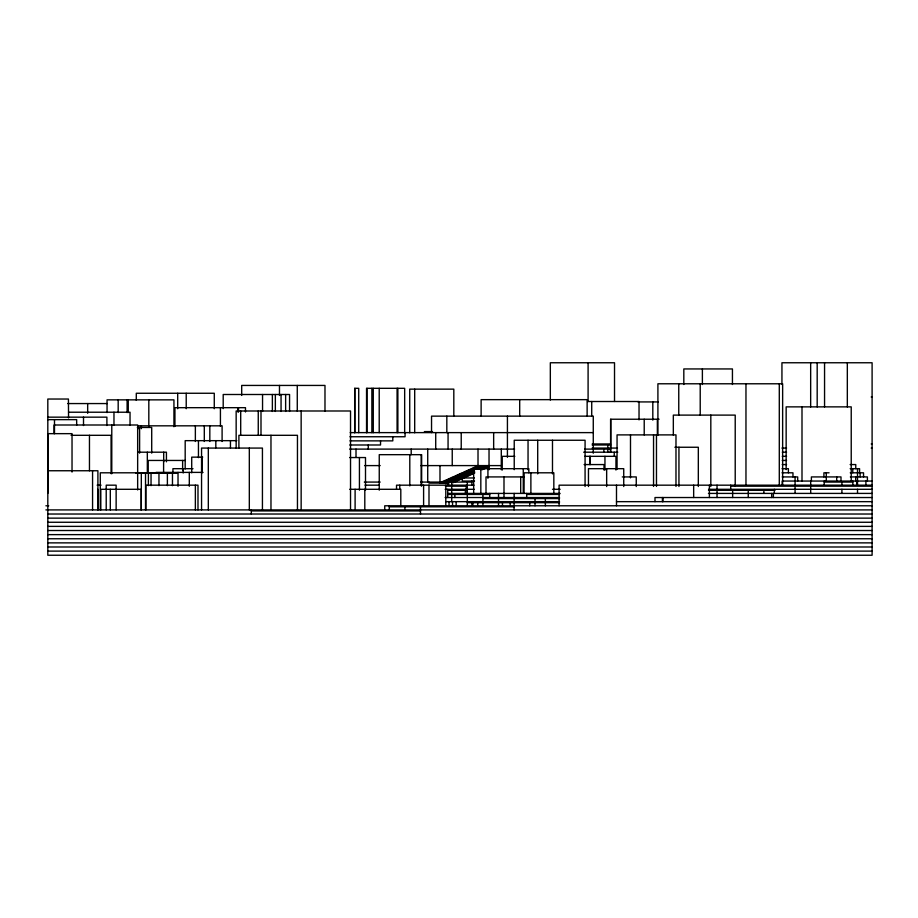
<?xml version="1.0" encoding="UTF-8"?>
<svg xmlns="http://www.w3.org/2000/svg" width="918" height="918" viewBox="0 0 918 918"><rect width="100%" height="100%" fill="white"/><g stroke="black" fill="none" stroke-linecap="round" stroke-linejoin="round"><path stroke-width="1.38" d="M871.205 396.978L872.1 396.978M587.543 401.51L639.031 401.51L639.031 419.905M637.976 401.923L658.39 401.923M67.737 403.564L107.222 403.564M68.552 412.216L130.035 412.216L130.035 425.023M47.816 417.162L106.901 417.162L106.901 425.539M659.09 419.228L610.596 419.228L610.596 447.766M47.816 419.641L76.664 419.641L76.664 425.252M137.356 427.467L151.711 427.467L151.711 453.148M424.38 431.598L432.504 431.598M350.228 432.619L593.269 432.619M47.816 433.652L72.029 433.652L72.029 472.07M71.076 435.304L111.078 435.304L111.078 473.665M349.953 436.75L405.056 436.75L405.056 432.619M236.81 440.663L185.184 440.663L185.184 468.972M349.953 440.869L392.801 440.869L392.801 436.75M592.236 443.956L610.504 443.956M871.205 443.956L872.1 443.956M349.701 444.989L380.534 444.989L380.534 440.869M592.179 444.989L610.585 444.989M674.856 447.25L698.323 447.25L698.323 486.494M592.179 448.076L617.47 448.076M781.941 448.076L786.565 448.076M871.205 448.076L872.1 448.076M349.701 449.109L514.585 449.109M584.686 449.109L610.734 449.109M137.654 452.195L166.433 452.195L166.433 461.811M583.641 452.195L617.757 452.195M782.308 452.195L786.565 452.195M514.814 456.326L502.249 456.326L502.249 470.062M584.743 456.326L615.955 456.326L615.955 470.062M782.262 456.326L786.565 456.326M202.706 457.141L191.713 457.141L191.713 472.827M349.597 457.554L365.502 457.554L365.502 490.178M185.39 460.446L148.211 460.446L148.211 472.804M782.262 460.446L786.565 460.446M584.1 464.565L604.01 464.565L604.01 470.062M782.239 464.565L786.565 464.565M850.137 464.565L855.76 464.565L855.76 468.685M364.549 465.598L380.201 465.598M420.834 465.598L501.297 465.598M489.03 466.183L476.706 466.183L476.706 466.803M489.03 466.803L475.386 466.769L475.386 467.973M193.009 468.685L172.928 468.685L172.928 472.965M782.021 468.685L788.39 468.685L788.39 472.804M850.171 468.685L859.569 468.685L859.569 472.804M474.331 469.718L468.823 469.718L468.823 470.337M474.388 470.303L467.503 470.303L467.503 471.508M47.816 470.75L97.905 470.75L97.905 509.903M474.457 470.888L466.195 470.888L466.195 472.104M466.195 471.508L474.457 471.508L464.875 471.485L464.875 472.104L474.514 472.104M474.583 472.07L463.567 472.07L463.567 473.275M156.014 472.391L203.05 472.391M474.583 472.655L462.247 472.655L462.247 473.872M782.021 472.804L792.968 472.804L792.968 476.924M829.069 472.804L823.905 472.804L823.905 476.924M850.252 472.804L863.54 472.804L863.54 476.924M135.956 473.218L177.013 473.218M474.583 473.275L460.939 473.252L460.939 474.457M524.052 476.924L486.001 476.924L486.001 493.414M622.278 476.924L636.254 476.924L636.254 486.54M782.17 476.924L797.685 476.924L797.685 481.055M850.355 476.924L867.395 476.924L867.395 481.055M474.388 477.957L450.428 477.957L450.428 478.576M460.125 479.139L447.8 479.139L447.8 480.344M449.109 479.162L461.444 479.162L461.444 477.957M474.503 481.055L462.293 481.055L462.293 477.957M872.1 481.055L782.182 481.055L782.182 485.174M364.297 482.076L380.201 482.076M420.731 482.076L471.875 482.076M824.215 482.076L852.822 482.076M441.225 482.696L448.11 482.696M448.741 483.109L428.958 483.109L428.958 482.076M97.124 485.174L101.072 485.174M365.02 485.174L379.295 485.174M474.044 485.174L396.53 485.174L396.53 489.294M872.1 485.174L559.096 485.174L559.096 505.784M445.391 486.196L467.319 486.196M730.694 486.196L872.1 486.196M349.735 489.294L400.799 489.294L400.799 505.784M445.138 489.294L474.262 489.294M552.487 489.294L560.141 489.294M708.524 489.294L872.1 489.294M447.743 490.327L466.229 490.327M708.524 490.327L775.044 490.327M47.816 493.414L48.092 433.652M447.743 493.414L560.141 493.414M708.444 493.414L872.1 493.414M447.732 494.446L489.696 494.446M526.714 494.446L559.544 494.446M445.138 497.533L559.544 497.533M872.1 497.533L654.993 497.533L654.993 501.653M482.925 498.566L559.544 498.566M446.033 501.653L559.544 501.653M616.494 501.653L872.1 501.653M467.319 502.685L559.544 502.685M45.9 505.784L48.734 505.784M872.1 505.784L384.745 505.784L384.745 509.903M389.278 506.805L514.137 506.805M45.9 509.903L872.1 509.903M251.302 510.924L420.49 510.924M47.816 514.023L872.1 514.023M47.816 518.142L872.1 518.142M47.816 522.262L872.1 522.262M47.816 526.381L872.1 526.381M47.816 530.512L872.1 530.512M47.816 534.632L872.1 534.632M47.816 538.751L872.1 538.751M47.816 542.871L872.1 542.871M47.816 546.99L872.1 546.99M47.816 551.11L872.1 551.11M865.904 481.055L865.904 485.174M860.12 472.804L860.12 476.924M857.515 468.685L857.515 485.174M857.515 489.294L857.515 493.414M856.678 481.055L856.678 485.174M855.702 476.924L855.702 481.055M852.765 468.685L852.765 472.804M852.822 481.055L852.822 485.174M851.227 481.055L851.227 406.869L786.152 406.869L786.152 469.637M847.325 362.759L847.325 406.938M841.909 482.076L841.909 485.174M841.909 489.294L841.909 493.414M841.003 481.055L841.003 476.924L811.386 476.924L811.386 481.055M836.7 476.924L836.7 481.055M826.292 472.804L826.292 481.055M824.559 362.759L824.559 406.938M824.215 481.055L824.215 485.174M817.181 362.759L817.181 406.938M810.663 362.759L810.663 406.938M810.686 481.055L810.686 485.174M810.686 486.196L810.686 493.414M801.999 406.869L801.999 481.055M795.08 476.924L795.08 485.174M795.08 486.196L795.08 493.414M782.641 485.174L782.641 383.781L657.908 383.781L657.908 435.189M781.941 384.137L781.941 362.759L872.1 362.759L872.1 555.241L47.816 555.241L47.816 399.032L68.425 399.032L68.552 417.908M779.29 383.781L779.29 485.174M774.344 489.294L774.344 493.414M773.381 493.414L773.381 497.533M771.671 493.414L771.671 497.533M763.868 490.327L763.868 493.414M748.262 490.327L748.262 497.533M745.967 383.781L745.967 485.174M735.215 486.437L735.215 415.108L673.33 415.108L673.33 435.075M732.644 490.327L732.644 497.533M732.438 384.516L732.438 368.944L683.818 368.944L683.818 384.516M730.694 485.174L730.694 489.294M717.038 485.174L717.038 489.294M717.038 490.327L717.038 497.533M710.819 415.108L710.819 486.437M709.396 485.174L709.396 497.533M702.385 368.944L702.385 384.516M700.216 383.781L700.216 415.2M693.664 485.174L693.664 497.533M678.941 447.25L678.941 486.494M678.758 383.781L678.758 415.2M675.981 486.425L675.981 434.891L617.057 434.891L617.057 469.247M662.968 497.533L662.968 501.653M662.417 497.533L662.417 501.653M657.357 419.228L657.357 434.925M656.473 434.891L656.473 486.425M653.547 434.891L653.547 486.425M652.813 401.923L652.813 420.134M644.218 419.228L644.218 434.925M630.494 434.891L630.494 477.842M623.735 486.54L623.735 468.685L588.461 468.685L588.461 486.54M616.494 485.174L616.494 505.784M614.521 401.476L614.521 362.759L550.33 362.759L550.33 400.041M614.245 452.195L614.245 456.326M610.803 419.228L610.803 447.766M610.734 448.076L610.734 452.195M610.413 448.076L610.413 452.195M607.785 444.989L607.785 448.076M607.785 449.109L607.785 452.195M606.66 468.685L606.66 486.54M604.951 456.326L604.951 470.062M603.849 449.109L603.849 452.195M593.269 453.228L593.269 416.141L431.54 416.141L431.54 432.619M591.72 401.51L591.72 415.659M590.171 456.326L590.171 464.565M589.895 456.326L589.895 464.565M588.094 362.759L588.094 401.476M587.13 416.141L587.13 399.651L481.124 399.651L481.124 416.141M585.076 486.494L585.076 440.25L514.229 440.25L514.229 469.672M553.829 493.414L553.829 472.804L524.144 472.804L524.052 493.414M552.487 440.25L552.487 473.883M545.361 498.566L545.361 501.653M545.361 502.685L545.361 505.784M537.707 440.25L537.707 473.883M535.022 498.566L535.022 501.653M535.022 502.685L535.022 505.784M530.879 472.804L530.879 493.414M529.743 502.685L529.743 505.784M528.86 472.804L528.86 468.685L473.654 468.685L473.654 493.414M528.045 440.25L528.045 469.672M526.714 493.414L526.714 497.533M523.26 468.685L523.26 493.414M520.69 476.924L520.69 493.414M519.691 399.651L519.691 416.141M514.137 493.414L514.137 497.533M514.137 498.566L514.137 501.653M514.137 502.685L514.069 509.903M510.201 502.685L510.201 505.784M507.424 416.141L507.424 457.348M503.993 476.924L503.993 497.533M502.467 502.685L502.467 505.784M501.297 449.109L501.297 469.718M498.531 493.414L498.531 497.533M498.531 498.566L498.531 501.653M498.531 502.685L498.531 505.784M493.654 432.619L493.654 449.109M489.696 493.414L489.696 497.533M489.03 449.109L489.03 469.718M487.928 468.685L487.928 478.301M487.722 466.183L487.722 467.388L474.078 467.365L474.078 468.57M486.402 466.769L486.402 467.973L472.759 467.95L472.759 468.57M485.094 467.365L485.094 468.57L471.45 468.536L471.45 469.741M483.775 467.95L483.775 469.155L470.131 469.132L470.131 470.337M482.925 494.446L482.925 501.653M482.925 502.685L482.925 505.784M482.466 468.536L482.466 469.741M481.147 469.132L481.147 469.741M480.825 468.685L480.825 493.414M478.014 449.109L478.014 465.598M478.014 466.183L478.014 466.803M477.727 502.685L477.727 505.784M473.263 472.655L473.263 473.872L459.62 473.837L459.62 475.042M472.862 501.653L472.862 505.784M471.955 473.252L471.955 474.457L458.311 474.422L458.311 475.042M471.875 481.055L471.875 485.174M471.898 501.653L471.898 505.784M470.636 473.837L470.636 475.042L456.992 475.019L456.992 476.224M469.327 474.422L469.327 475.627L455.684 475.604L455.684 476.809M468.008 475.019L468.008 476.224L454.364 476.19L454.364 476.809M467.319 482.076L467.319 493.414M467.319 494.446L467.319 505.784M466.7 475.604L466.7 476.809L453.056 476.786L453.056 477.991M466.229 485.174L466.229 489.294M465.77 489.294L465.77 493.414M465.38 476.19L465.38 477.394L451.736 477.371L451.736 478.576M465.369 489.294L465.369 493.414M464.072 476.786L464.072 477.991M462.752 477.371L462.752 478.576L449.109 478.542L449.109 479.758M461.226 432.619L461.226 449.109M460.125 478.542L460.125 479.758L446.481 479.724L446.481 480.344M458.816 479.139L458.816 480.344L445.173 480.309L445.173 481.525M457.497 479.724L457.497 480.929L443.853 480.906L443.853 482.111M456.189 480.309L456.189 481.525L442.545 481.491L442.545 482.696M456.154 501.653L456.154 505.784M454.869 480.906L454.869 482.111M454.88 494.446L454.88 497.533M453.813 415.9L453.813 389.14L409.726 389.14L409.726 432.791M453.561 481.491L453.561 482.696M452.54 501.653L452.54 505.784M452.241 449.109L452.241 465.598M452.241 482.076L452.241 482.696M451.713 482.076L451.713 485.174M451.713 486.196L451.713 489.294M451.713 490.327L451.713 493.414M451.713 494.446L451.713 501.653M449.04 501.653L449.04 505.784M448.535 482.076L448.535 485.174M448.064 432.619L448.064 449.109M447.72 489.294L447.72 497.533M447.548 482.076L447.548 485.174M446.825 416.141L446.825 432.619M446.114 482.076L446.114 483.109M445.792 485.174L445.792 505.784M441.225 482.076L441.225 483.109M439.986 465.598L439.986 483.109M435.717 432.619L435.717 449.109M428.993 485.174L428.993 505.784M427.719 449.109L427.719 482.076M423.6 485.174L423.6 505.784M421.649 485.909L421.649 454.674L379.249 454.674L379.249 490.166M421.178 454.674L421.178 485.909M420.49 506.805L420.49 514.023M414.695 389.14L414.695 432.791M411.195 449.109L411.195 454.605M409.795 454.674L409.795 485.909M404.884 506.805L404.884 509.903M404.666 432.676L404.666 388.314L366.546 388.314L366.546 432.676M399.766 485.174L399.766 489.294M397.873 388.314L397.873 432.676M397.081 388.314L397.081 432.676M389.278 505.784L389.278 509.903M379.214 388.314L379.214 432.676M373.27 388.314L373.27 432.676M371.87 388.314L371.87 432.676M368.267 444.989L368.267 449.109M366.993 388.314L366.993 432.676M364.802 489.294L364.802 509.903M359.431 457.554L359.431 490.178M358.72 432.676L358.72 388.314L354.681 388.314L354.681 432.676M356.012 449.109L356.012 457.348M355.105 489.294L355.105 509.903M354.83 388.314L354.83 432.676M350.527 509.903L350.527 410.989L236.156 410.989L236.156 448.259M324.983 411.126L324.983 385.434L241.698 385.434L241.698 395.428M301.15 410.989L301.15 509.903M297.455 509.903L297.455 435.304L238.898 435.304L238.898 447.973M297.271 385.434L297.271 411.126M289.56 411.459L289.56 394.499L223.2 394.499L223.2 408.625M285.636 394.499L285.636 411.459M281.057 394.499L281.057 411.459M279.474 385.434L279.474 395.428M275.354 394.499L275.354 411.459M272.371 394.499L272.371 411.459M270.971 435.304L270.971 509.903M262.548 394.499L262.548 411.459M262.433 509.903L262.433 448.076L201.558 448.076L201.558 509.903M260.999 410.989L260.999 435.35M258.256 410.989L258.256 435.35M251.302 509.903L251.302 514.023M249.317 448.076L249.317 509.903M245.485 411.975L245.485 407.684L174.936 407.684L174.936 426.285M240.7 410.989L240.7 435.35M238.496 407.684L238.496 411.975M237.865 407.684L237.865 411.975M230.452 440.663L230.452 447.743M222.099 441.489L222.099 425.826L138.239 425.826L138.239 428.672M220.423 407.684L220.423 426.285M215.822 440.663L215.822 447.743M214.273 408.728L214.273 393.26L136.289 393.26L136.289 400.294M209.82 425.826L209.82 441.489M208.317 448.076L208.317 509.903M204.301 425.826L204.301 441.489M202.167 457.141L202.167 472.827M198.449 440.663L198.449 457.646M197.99 509.903L197.99 485.174L145.893 485.174L145.893 509.903M195.362 425.826L195.362 441.489M195.362 485.174L195.362 509.903M189.303 472.391L189.303 486.288M186.216 393.26L186.216 408.728M183.198 468.685L183.198 472.965M182.625 460.446L182.625 470.062M178.023 472.391L178.023 486.288M177.69 393.26L177.69 408.728M173.938 426.732L173.938 399.858L107.05 399.858L107.05 412.595M172.469 485.645L172.469 472.804L100.28 472.804L100.28 509.903M167.386 472.804L167.386 485.645M163.691 452.195L163.691 461.811M163.599 460.446L163.599 472.804M158.963 472.804L158.963 485.645M151.045 472.804L151.045 485.645M148.819 399.858L148.819 426.732M148.395 472.804L148.395 485.645M147.328 452.195L147.328 472.804M145.526 472.804L145.526 509.903M141.372 425.826L141.372 428.672M141.315 472.804L141.315 509.903M141.2 509.903L141.2 489.294L100.808 489.294L100.808 509.903M139.605 427.467L139.605 453.148M137.654 489.925L137.654 425L54.036 425L54.036 433.594M128.268 399.858L128.268 412.595M127.109 399.858L127.109 412.595M118.181 399.858L118.181 412.595M116.138 509.903L116.138 485.174L106.213 485.174L106.213 509.903M113.97 412.216L113.97 425.023M111.778 425L111.778 473.711M110.309 489.294L110.309 509.903M97.813 489.294L97.813 509.903M92.569 470.75L92.569 509.903M89.459 435.304L89.459 470.819M87.669 403.564L87.669 413.307M83.515 417.162L83.515 425.539M54.495 419.641L54.495 433.675"/></g></svg>
